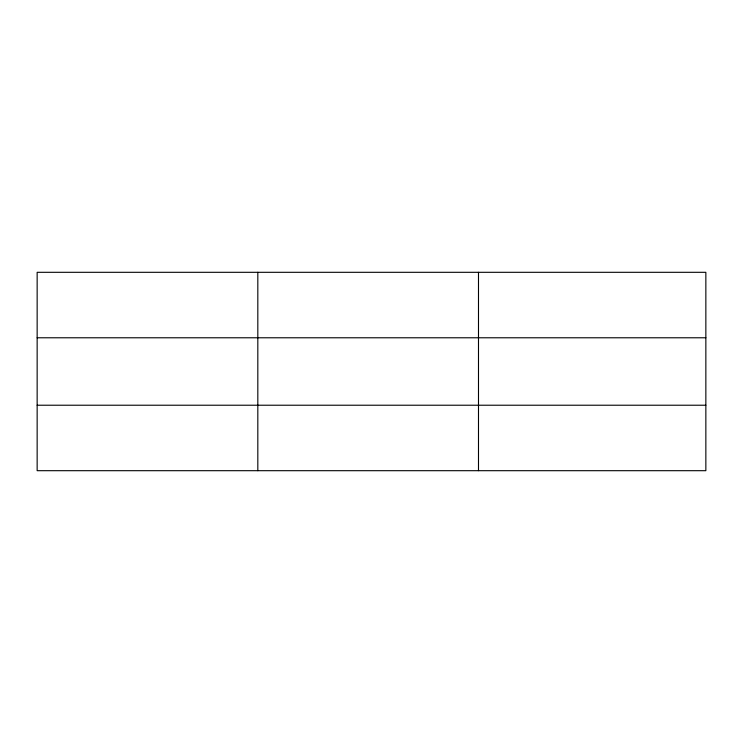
<?xml version="1.0" encoding="UTF-8"?>
<svg xmlns="http://www.w3.org/2000/svg" width="743" height="743" viewBox="0 0 743 743"><rect width="100%" height="100%" fill="white"/><g stroke="black" fill="none" stroke-linecap="round" stroke-linejoin="round"><path stroke-width="1.11" d="M257.821 470.69L257.821 272.309M478.492 470.69L478.492 272.309M705.85 337.777L705.85 272.309L37.15 272.309L37.15 470.69L705.85 470.69L705.85 337.777L37.15 337.777M37.15 405.223L705.85 405.223"/></g></svg>
